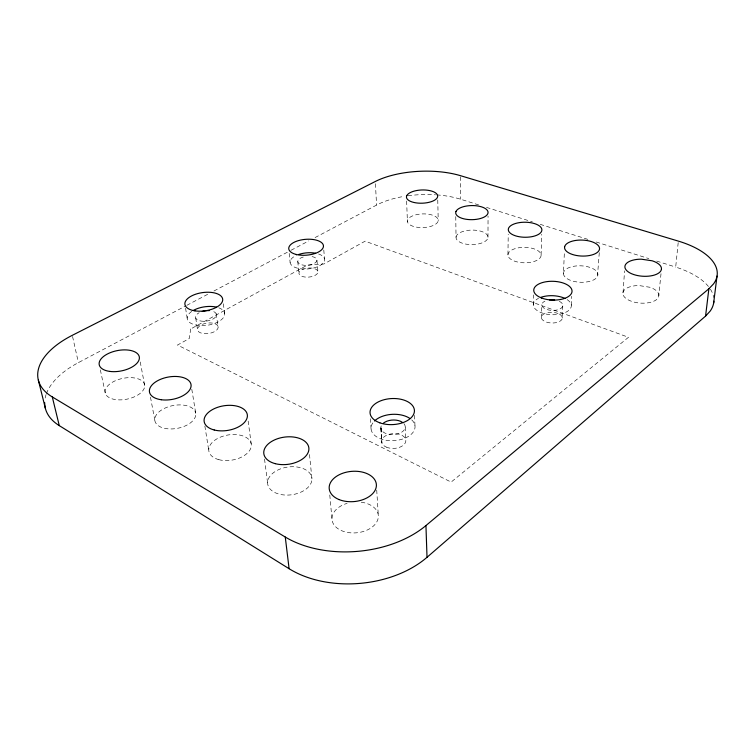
<?xml version="1.0" encoding="UTF-8"?>
<svg xmlns="http://www.w3.org/2000/svg" width="755" height="755" viewBox="0 0 755 755"><rect width="100%" height="100%" fill="white"/><g stroke="black" fill="none" stroke-linecap="round" stroke-linejoin="round"><path stroke-width="0.57" stroke-dasharray="3.77 2.83" d="M487.985 237.278L488.051 216.062M507.945 254.935L508.134 253.737A16.582 7.729 0.7 0 1 531.709 248.187L533.936 248.81A16.582 7.729 0.7 0 1 540.967 256.238L540.429 257.427A16.582 7.729 0.7 0 1 514.882 261.268L512.872 260.456A16.582 7.729 0.7 0 1 507.945 254.935L508.228 234.239M533.36 304.954L533.634 294.912M541.401 317.874L541.779 304.624M541.099 255.03L541.741 234.276M562.315 318.034A10.485 5.351 2 0 0 546.771 312.834A10.485 5.351 2 0 0 546.431 322.102A10.485 5.351 2 0 0 562.315 318.034L562.815 304.878M599.281 252.661L597.441 276.566A17.271 8.22 2.4 0 1 571.242 280.624L569.081 279.756A17.271 8.22 2.4 0 1 563.447 273.867L564.372 252.444M571.308 305.209L571.743 296.253M563.447 273.867L563.532 272.583A17.271 8.22 2.4 0 1 587.513 266.704L589.881 267.374A17.271 8.22 2.4 0 1 597.885 275.301M661.021 273.688L658.587 297.093A18.073 8.739 4.2 0 1 631.708 301.396L629.377 300.462A18.073 8.739 4.2 0 1 622.941 294.148L624.574 270.847M708.445 286.504A72.414 35.051 4.2 0 0 675.687 267.081L678.235 242.242M456.039 237.24L456.322 236.107A15.978 7.267 -0.7 0 1 479.5 230.86L481.596 231.445A15.978 7.267 -0.7 0 1 487.758 238.42L487.135 239.533A15.978 7.267 -0.7 0 1 462.211 243.176L460.342 242.421A15.978 7.267 -0.7 0 1 456.039 237.24L455.756 216.072M46.414 393.657A80.577 42.535 -11.6 0 1 78.407 362.617L185.787 305.879M186.834 305.331L208.72 293.761M213.939 291.005L290.043 250.802M291.081 250.245L308.804 240.883M315.061 237.58L376.575 205.077A61.863 27.369 -1.9 0 1 403.519 196.47M436.683 194.884A61.863 27.369 -1.9 0 1 460.729 199.263L478.642 204.916M486.484 207.389L532.388 221.866M540.221 224.339L589.485 239.882M596.205 242.006L648.819 258.597M656.661 261.07L675.687 267.081M72.546 336.466L78.407 362.617M100.349 369.875L105.36 393.44M140.232 361.947L144.686 385.427A20.111 10.598 -11.5 0 1 115.723 399.631A20.111 10.598 -11.5 0 1 114.25 381.237A20.111 10.598 -11.5 0 1 144.686 385.427M150.481 397.177L154.803 420.167M191.798 389.269L195.734 413.344A20.762 11.599 -10.7 0 1 166.496 428.67A20.762 11.599 -10.7 0 1 163.627 408.776A20.762 11.599 -10.7 0 1 195.734 413.344M204.869 426.056L208.842 450.99M185.579 308.219L187.164 318.148M195.715 318.006L197.631 330.379M216.185 313.806L218.148 327.5A10.438 5.247 -8.2 0 1 202.113 333.332A10.438 5.247 -8.2 0 1 203.171 324.074A10.438 5.247 -8.2 0 1 218.148 327.5M223.32 303.755L224.697 313.665M248.15 421.064L251.189 443.676M264.533 459.04L267.798 484.625M289.203 253.406L290.128 262.495M309.493 454.519L311.947 478.915A22.301 13.996 -7.8 0 1 278.916 494.072A22.301 13.996 -7.8 0 1 278.453 469.733A22.301 13.996 -7.8 0 1 311.947 478.915M297.772 261.457L298.914 273.225M329.775 494.969L331.974 519.053M316.94 260.098L317.959 271.866A9.551 4.539 -5 0 1 303.812 276.868A9.551 4.539 -5 0 1 303.538 269.007A9.551 4.539 -5 0 1 317.959 271.866M323.791 249.971L324.537 259.059M380.85 428.368L381.898 443.043L380.973 426.528L381.605 441.203M370.412 418.742L371.064 428.972M376.717 490.061L378.302 515.297M375.424 183.739L376.575 205.077M405.256 427.085L405.784 439.778M406.624 201.028L407.417 221.725M414.561 415.335L414.957 425.565M437.758 199.933L438.221 220.658M460.493 176.859L460.729 199.263M318.553 253.982A17.299 8.069 -4.9 0 1 319.79 265.647A17.299 8.069 -4.9 0 1 294.695 267.232A17.299 8.069 -4.9 0 1 296.366 255.379M622.913 292.78A18.073 8.739 4.2 0 1 639.041 285.56L649.828 287.259A18.073 8.739 4.2 0 1 658.926 295.743M407.983 195.781A61.863 27.369 -1.9 0 1 435.55 194.809M45.177 398.036A80.577 42.535 -11.6 0 1 46.102 394.535M567.137 299.622A18.998 9.522 1.9 0 1 564.9 312.683A18.998 9.522 1.9 0 1 538.683 311.494A18.998 9.522 1.9 0 1 538.541 298.319M312.051 256.577A9.607 4.483 -4.9 0 1 314.193 263.495A9.607 4.483 -4.9 0 1 299.093 263.637A9.607 4.483 -4.9 0 1 304.812 256.643M559.285 301.33A10.551 5.294 1.9 0 1 560.059 308.918A10.551 5.294 1.9 0 1 544.968 308.738A10.551 5.294 1.9 0 1 544.931 301.16M361.23 502.207A23.245 15.43 -5.2 0 1 374.527 524.97A23.245 15.43 -5.2 0 1 336.985 527.981A23.245 15.43 -5.2 0 1 347.149 503.34M411.692 419.865A22.027 13.175 -3 0 1 407.332 437.041A22.027 13.175 -3 0 1 378.585 437.919A22.027 13.175 -3 0 1 374.489 421.007M403.878 423.593A12.24 7.323 -3 0 1 393.421 434.644A12.24 7.323 -3 0 1 381.851 424.744M218.771 307.795A18.913 9.334 -8.1 0 1 219.563 321.054A18.913 9.334 -8.1 0 1 192.931 324.216A18.913 9.334 -8.1 0 1 192.487 310.918M213.788 311.655A10.513 5.181 -8.1 0 1 212.825 319.139A10.513 5.181 -8.1 0 1 198.084 320.214A10.513 5.181 -8.1 0 1 199.16 312.712M710.389 289.184A72.414 35.051 4.2 0 1 713.683 297.489M190.722 328.954L189.241 338.542L177.519 345.035L451.122 482.096L628.471 337.296L365.099 241.175L323.923 263.976L307.294 265.156L190.722 328.954M407.766 219.592L407.407 220.658A15.44 6.823 -1.9 0 0 411.154 225.528L412.891 226.236A15.44 6.823 -1.9 0 0 437.22 222.782L437.909 221.725A15.44 6.823 -1.9 0 0 432.521 215.166L430.548 214.618A15.44 6.823 -1.9 0 0 407.766 219.592M386.296 447.111A12.137 7.39 -3 0 0 405.746 441.637A12.137 7.39 -3 0 0 389.155 434.323A12.137 7.39 -3 0 0 386.296 447.111M218.78 459.644A21.489 12.722 -9.5 0 0 251.33 445.667A21.489 12.722 -9.5 0 0 220.045 437.287A21.489 12.722 -9.5 0 0 218.78 459.644"/><path stroke-width="1.13" d="M705.566 316.1L708.879 288.787L713.503 283.946A73.452 34.135 3.8 0 0 678.349 241.109L460.484 175.679A62.627 26.557 -2 0 0 375.301 181.493L72.291 335.324A81.851 41.544 -11.1 0 0 52.293 396.941L59.277 425.622L289.099 568.713A93.214 62.004 -5.3 0 0 427.019 557.303L705.566 316.1L710.144 311.145A72.414 35.051 4.2 0 0 713.862 301.217M713.645 303.066L717.014 276.075M52.293 396.941L285.267 537.031A94.979 60.947 -5.1 0 0 425.943 525.565L708.879 288.787M38.316 380.001L45.357 408.285M285.267 537.031L289.099 568.713M425.943 525.565L427.019 557.303M59.277 425.622A80.577 42.535 -11.6 0 1 44.696 402.651M540.731 297.385A18.998 9.522 1.9 0 1 565.108 298.489M549.432 299.961A10.551 5.294 1.9 0 1 554.642 300.018M374.489 421.007A22.027 13.175 -3 0 1 409.654 418.289M383.427 423.13A12.24 7.323 -3 0 1 402.141 422.149M202.246 311.466A10.513 5.181 -8.1 0 1 209.324 310.635M193.186 310.503A18.913 9.334 -8.1 0 1 216.496 307.134M298.565 254.511A17.299 8.069 -4.9 0 1 315.618 253.227M564.655 246.687L564.57 247.933A17.516 7.994 2.1 0 0 570.289 253.661L572.488 254.492A17.516 7.994 2.1 0 0 599.036 250.5L599.489 249.263A17.516 7.994 2.1 0 0 591.354 241.572L588.947 240.921A17.516 7.994 2.1 0 0 564.655 246.687M508.483 228.463L508.285 229.633A16.799 7.512 0.6 0 0 513.287 234.994L515.325 235.777A16.799 7.512 0.6 0 0 541.212 231.993L541.75 230.841A16.799 7.512 0.6 0 0 534.625 223.631L532.369 223.027A16.799 7.512 0.6 0 0 508.483 228.463M661.465 269.044L661.116 270.356A18.328 8.513 3.8 0 1 633.87 274.593L631.501 273.697A18.328 8.513 3.8 0 1 624.951 267.563L624.923 266.222A18.328 8.513 3.8 0 1 641.259 259.173L652.197 260.805A18.328 8.513 3.8 0 1 661.465 269.044M456.001 211.447L455.709 212.542A16.185 7.05 -0.8 0 0 460.069 217.563L461.956 218.299A16.185 7.05 -0.8 0 0 487.211 214.713L487.834 213.627A16.185 7.05 -0.8 0 0 481.596 206.87L479.472 206.304A16.185 7.05 -0.8 0 0 456.001 211.447M406.851 195.507L406.483 196.536A15.638 6.625 -2 0 0 410.267 201.264L412.032 201.944A15.638 6.625 -2 0 0 436.673 198.546L437.362 197.517A15.638 6.625 -2 0 0 431.917 191.166L429.916 190.637A15.638 6.625 -2 0 0 406.851 195.507M161.24 399.735A21.102 11.344 -10.3 0 0 191.043 384.682A21.102 11.344 -10.3 0 0 158.446 380.275A21.102 11.344 -10.3 0 0 161.24 399.735M109.871 371.422A20.423 10.353 -11.1 0 0 139.382 357.474A20.423 10.353 -11.1 0 0 108.512 353.444A20.423 10.353 -11.1 0 0 109.871 371.422M296.309 254.482A17.422 7.946 -4.8 0 0 323.423 246.677A17.422 7.946 -4.8 0 0 298.555 240.581A17.422 7.946 -4.8 0 0 296.309 254.482M541.628 298.017A19.149 9.39 1.8 0 0 571.931 292.138A19.149 9.39 1.8 0 0 545.129 281.917A19.149 9.39 1.8 0 0 541.628 298.017M275.216 463.655A22.707 13.732 -7.5 0 0 308.908 448.715A22.707 13.732 -7.5 0 0 274.848 439.778A22.707 13.732 -7.5 0 0 275.216 463.655M339.042 499.565A23.688 15.166 -5.1 0 0 376.292 486.72A23.688 15.166 -5.1 0 0 342.978 473.168A23.688 15.166 -5.1 0 0 339.042 499.565M379.85 422.828A22.225 13.033 -3 0 0 414.382 411.702A22.225 13.033 -3 0 0 382.436 400.207A22.225 13.033 -3 0 0 379.85 422.828M194.95 310.852A19.064 9.202 -7.9 0 0 222.706 299.348A19.064 9.202 -7.9 0 0 193.733 294.931A19.064 9.202 -7.9 0 0 194.95 310.852M214.203 429.982A21.857 12.467 -9.1 0 0 247.385 416.231A21.857 12.467 -9.1 0 0 215.6 408.077A21.857 12.467 -9.1 0 0 214.203 429.982"/></g></svg>
